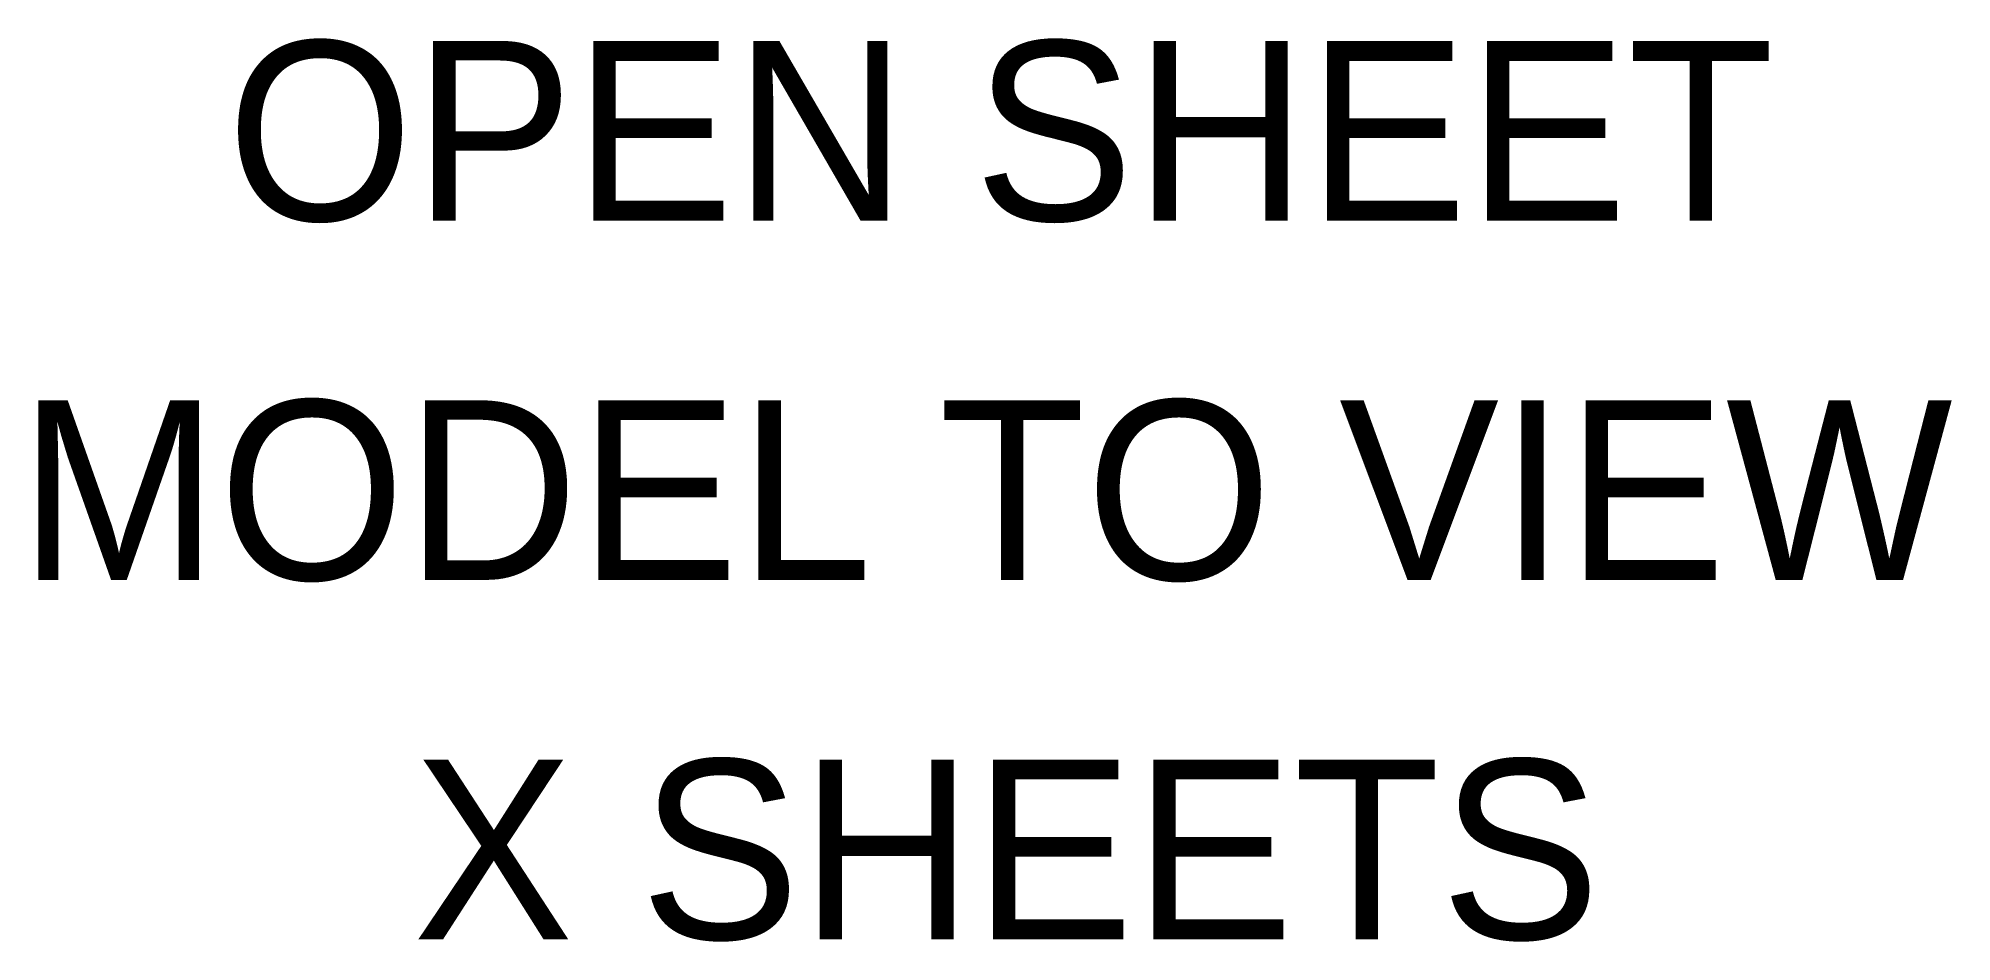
# Model space of a CAD drawing. Extents: x 2726.9 to 2780.2, y 2748.1 to 2773.3.
import ezdxf

# ---------------------------------------------------------------- set-up
doc = ezdxf.new("R2010")
doc.units = 0
doc.layers.add('Default', color=7, linetype='Continuous')

msp = doc.modelspace()

# ---------------------------------------------------------------- texts
at = {"layer": 'Default'}
for s, p in [('OPEN SHEET', (2732.179, 2768.194)), ('MODEL TO VIEW', (2726.382, 2758.194)), ('X SHEETS', (2737.369, 2748.194))]:
    msp.add_text(s, height=5, dxfattribs=at).set_placement(p)

doc.saveas('drawing.dxf')
